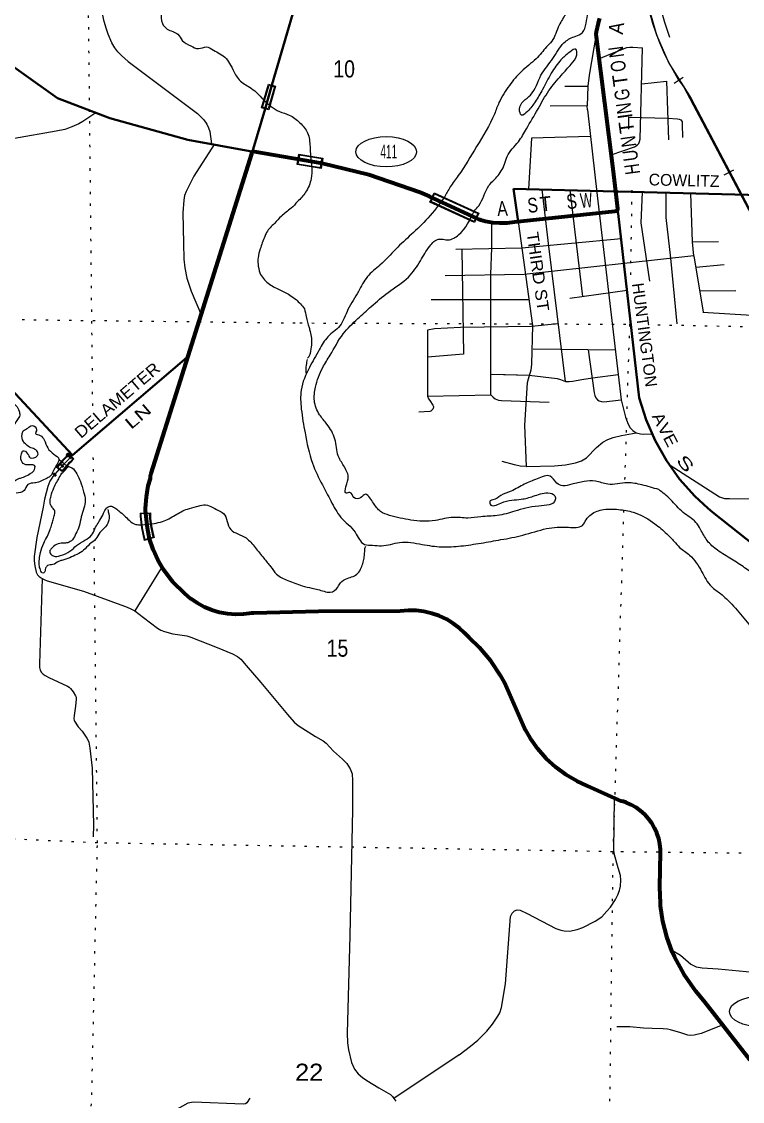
# Model space of a CAD drawing. Header units: feet. Extents: x -509309 to -252658, y -547785 to -360805.
# Drawn here: x -489313 to -481964, y -452694 to -441676 of the extents above; entities that cross this region are included whole.
import ezdxf
from ezdxf.enums import TextEntityAlignment as Align

# ---------------------------------------------------------------- set-up
doc = ezdxf.new("R2010")
doc.units = ezdxf.units.FT
doc.header["$LTSCALE"] = 80
doc.header["$PDMODE"] = 32
doc.header["$PDSIZE"] = 40
doc.linetypes.add('DOTTED', pattern=[1.5, 0.3, -1.2])
for name, color, linetype, lineweight in [('17', 7, 'Continuous', 25), ('23', 7, 'Continuous', 70), ('26', 7, 'Continuous', 40), ('27', 7, 'Continuous', 13), ('29', 7, 'Continuous', 25), ('31', 7, 'Continuous', 13), ('34', 7, 'Continuous', 25), ('39', 7, 'Continuous', 13), ('59', 7, 'Continuous', 13), ('61', 7, 'Continuous', 13), ('7', 7, 'DOTTED', 13)]:
    doc.layers.add(name, color=color, linetype=linetype, lineweight=lineweight)
doc.layers.add('30', color=7, linetype='Continuous')

msp = doc.modelspace()

# ---------------------------------------------------------------- linework, layer by layer
at = {"layer": '17'}
for centre in [(-485595.89, -443004.41), (-481785.69, -451777.73)]:
    msp.add_ellipse(centre, major_axis=(-309.24, 1), ratio=0.500121, dxfattribs=at)
at = {"layer": '23'}
for points in [[(-483256.1, -443408.17), (-483282.47, -443177.37), (-483453.45, -441830.43), (-483456.77, -441804.28), (-483451.36, -441780.43), (-483431.38, -441692.36), (-483429.94, -441686.03), (-483416.72, -441642.36)], [(-487614.81, -445090.82), (-486966.33, -443026.1), (-486962.72, -443001.1)], [(-483241.08, -443610.59), (-483266.08, -443613.23), (-484289.35, -443721.19), (-484362.4, -443731.46), (-484436.13, -443734.04), (-484509.73, -443728.9), (-484582.38, -443716.09), (-484629.56, -443703.47), (-484650.53, -443693.85), (-484675.53, -443682.59), (-485155.75, -443462.04), (-485249.39, -443419.08), (-485774.25, -443238.37), (-486250.48, -443125.32), (-486937.72, -443005.66), (-486962.72, -443001.1)], [(-483241.08, -443610.59), (-483235.82, -443585.59), (-483256.1, -443408.17)], [(-481883.84, -452273.07), (-482344.92, -451682.84), (-482439.54, -451569.93), (-482557.94, -451399.79), (-482657.9, -451218.2), (-482680.07, -451168.74), (-482736.12, -451015.93), (-482775.89, -450858.09), (-482798.95, -450696.97), (-482804.1, -450559.32), (-482804.93, -450537.32), (-482804.42, -450509.32), (-482797.94, -450148.96), (-482798.83, -450122.82), (-482805.13, -450066.08), (-482817.32, -450010.3), (-482835.27, -449956.11), (-482858.79, -449904.09), (-482887.62, -449854.81), (-482921.44, -449808.82), (-482959.88, -449766.61), (-483002.52, -449728.65), (-483048.9, -449695.36), (-483098.51, -449667.1), (-483150.79, -449644.18), (-483180.19, -449634.81), (-483198.65, -449628.93), (-483230.19, -449614.95), (-483546.84, -449474.53), (-483650.29, -449426.65), (-483762.65, -449360.56), (-483867.49, -449283.1), (-483963.66, -449195.09), (-484050.1, -449097.52), (-484125.87, -448991.45), (-484175.97, -448903.04), (-484186.05, -448885.26), (-484200.09, -448853.04), (-484389.05, -448419.33), (-484429.87, -448346.8), (-484529.21, -448198.24), (-484643.52, -448060.88), (-484748.57, -447958.62), (-484773.57, -447936.16), (-484798.31, -447911.16), (-484847.6, -447865.23), (-484912.32, -447816.49), (-484981.78, -447774.79), (-485055.22, -447740.58), (-485131.83, -447714.23), (-485210.78, -447696.03), (-485291.2, -447686.19), (-485372.2, -447684.81), (-485452.91, -447691.9), (-486285.03, -447695.45), (-486944.23, -447711.62), (-486970.32, -447712.26), (-486994.23, -447715.45), (-487050.24, -447722.94), (-487132.03, -447725.26), (-487213.6, -447719.02), (-487294.08, -447704.28), (-487372.58, -447681.21), (-487448.23, -447650.06), (-487520.22, -447611.18), (-487587.74, -447564.98), (-487650.07, -447511.98), (-487770.27, -447391.37), (-487799.01, -447357.97), (-487867.28, -447265.93), (-487925.55, -447167.26), (-487973.19, -447063.04), (-488009.67, -446954.41), (-488030.7, -446839.93), (-488049.52, -446664.83), (-488049.63, -446640.59), (-488041.54, -446526.29), (-488021.54, -446413.45), (-487999.99, -446338.53), (-487998.83, -446313.53), (-487990.98, -446288.53), (-487614.81, -445090.82)]]:
    msp.add_lwpolyline(points, dxfattribs=at)
at = {"layer": '26'}
for p, q in [((-486761.26, -442325.95), (-486831.14, -442565.3)), ((-484299.36, -443381.48), (-483256.06, -443408.17)), ((-484299.36, -443381.48), (-484252.01, -443717.24))]:
    msp.add_line(p, q, dxfattribs=at)
for points in [[(-486761.26, -442325.95), (-486021.05, -439790.75), (-486016.16, -439774), (-486004.32, -439740.75), (-485939.46, -439558.67), (-485875.32, -439303.34), (-485838.23, -439042.71), (-485828.58, -438779.62), (-485846.48, -438516.97), (-485887.41, -438282.42), (-485897.75, -438257.42), (-485903.85, -438232.42), (-486299.36, -436611.5), (-486306.02, -436586.5), (-486311.62, -436561.5), (-486424.63, -436056.75), (-486605.24, -435516.24), (-486841.37, -434997.57)], [(-486962.72, -443001.1), (-486987.72, -442996.54), (-487616.84, -442881.85), (-488413.7, -442659.73), (-488947.66, -442458.56), (-490003.18, -441706.84)], [(-486962.72, -443001.1), (-486951.08, -442976.1), (-486831.14, -442565.3)], [(-480846.82, -443411.92), (-480912.69, -443410.24), (-481130.65, -443413.81), (-481175.32, -443415.6), (-481212.32, -443416.63), (-481255.24, -443420.3), (-481297.54, -443428.45), (-481338.76, -443440.97), (-481500.66, -443485.61), (-481775.98, -443446.03), (-483231.06, -443408.81), (-483256.1, -443408.17)], [(-479194.3, -449016.54), (-479218.94, -449007.18), (-479301.1, -448975.96), (-479425.28, -448914.62), (-479542.36, -448840.63), (-479651.07, -448754.82), (-482267.52, -446680.34), (-482292.52, -446660.52), (-482317.52, -446641.13), (-482450.1, -446518.57), (-482604.02, -446344.08), (-482738.85, -446154.45), (-482853.12, -445951.77), (-482945.58, -445738.26), (-483015.22, -445516.25), (-483230.12, -443635.59), (-483241.08, -443610.59)], [(-487614.81, -445090.82), (-487630.05, -445103.87), (-488794.92, -446100.94), (-489421.47, -445424.69)]]:
    msp.add_lwpolyline(points, dxfattribs=at)
at = {"layer": '29'}
for p, q in [((-483456.77, -441804.28), (-483526.67, -442223.04)), ((-483007.57, -442875.52), (-482981.87, -441942.21)), ((-488227.21, -442083.65), (-487519.51, -442614.07)), ((-483773.06, -442335.08), (-483540.56, -442336.44)), ((-483547.33, -442535.64), (-483924.34, -442538.75)), ((-483542.4, -442574.99), (-483547.33, -442535.64)), ((-483591.69, -444481.94), (-483720.96, -443396.28)), ((-482471.88, -443924.21), (-482209.14, -443921.19)), ((-482458.63, -444065.25), (-482365.95, -444640.82)), ((-482439.94, -444181.33), (-482150.91, -444154.15)), ((-483140.33, -444421.37), (-483724.42, -444499.75)), ((-482396.62, -444422.86), (-482031.63, -444419.33)), ((-484139.54, -444514.76), (-485136.34, -444515.51)), ((-482367.95, -444640.75), (-481869.81, -444671.92)), ((-484098.81, -445015.09), (-483259.97, -445024.18)), ((-483535.77, -445024.39), (-483476.49, -445462.24)), ((-484528.6, -445274.27), (-484137.93, -445283.44)), ((-484508.58, -445274.15), (-484132.05, -445285.07)), ((-487889.28, -447251.81), (-488159.31, -447689.3)), ((-489102.38, -447359.66), (-489131.94, -448228.26)), ((-484853.14, -452219.26), (-485517.77, -452662.37)), ((-485517.77, -452662.37), (-485498.75, -452689.94))]:
    msp.add_line(p, q, dxfattribs=at)
for points in [[(-482830.86, -440867.89), (-482843.48, -441035.4), (-482845.31, -441128.99), (-482839.81, -441229.91), (-482817.8, -441435.43), (-482801.29, -441525.35), (-482757.26, -441681.33), (-482705.9, -441835.47)], [(-488227.21, -442083.65), (-488296.1, -442022.82), (-488330.95, -441986.11), (-488363.96, -441943.91), (-488394.23, -441892.54), (-488431.83, -441804.46), (-488449.26, -441754.92), (-488470.35, -441676.02), (-488489.61, -441595.29), (-488503.37, -441556.76), (-488543.72, -441472.35), (-488569.4, -441393.46), (-488604.25, -441272.36), (-488609.76, -441235.66), (-488609.76, -441193.46), (-488603.35, -441096.67)], [(-483427.75, -442054.54), (-483306.67, -442004.3), (-483141.57, -441941.91), (-483112.22, -441936.41), (-483081.03, -441938.24), (-482981.87, -441942.21)], [(-483526.67, -442223.04), (-483540.56, -442336.44), (-483547.33, -442535.64)], [(-482990.39, -442311.76), (-482736.85, -442284.32), (-482717.14, -442883.49)], [(-483542.4, -442574.99), (-483444.15, -443450.98), (-483230.46, -445276.15)], [(-488556.11, -442606.08), (-488688.63, -442696.2), (-488730.82, -442720.06), (-488800.53, -442751.25), (-488833.54, -442765.01), (-488872.06, -442776.94), (-488961.94, -442795.29), (-489386.58, -442867.76), (-489437.03, -442874.19), (-489526.91, -442877.86)], [(-487519.51, -442614.07), (-487455.06, -442678.76), (-487423.88, -442722.8), (-487407.37, -442759.5), (-487394.53, -442798.03), (-487378.02, -442924.63)], [(-483123.38, -442773.87), (-483122.21, -442650.66), (-482724.4, -442662.71)], [(-482724.4, -442662.71), (-482624.25, -442667.65), (-482607.74, -442671.32), (-482593.06, -442677.74), (-482583.89, -442687.83), (-482578.39, -442698.84), (-482577.47, -442721.78), (-482573.8, -442858.49)], [(-483515.91, -442848.39), (-484113.89, -442865.63), (-484145.65, -443386.71)], [(-483303.66, -443034.05), (-483064.52, -442953.01), (-483036.08, -442937.4), (-483020.49, -442919.98), (-483012.23, -442900.7), (-483007.57, -442875.52)], [(-487349.87, -442931.19), (-487557.78, -443253.08), (-487634.82, -443410.88), (-487651.32, -443449.42), (-487658.66, -443497.13), (-487667.83, -443627.4), (-487664.16, -443935.66), (-487658.66, -444098.97), (-487649.49, -444188.87), (-487627.48, -444295.3), (-487583.46, -444427.4), (-487480.73, -444673.28)], [(-483769.31, -445347.75), (-483938.82, -443966.2), (-484006.52, -443388.97)], [(-482985.73, -443415.09), (-482998.53, -443729.38), (-482910.53, -444324.87)], [(-482745.84, -443421.22), (-482746.1, -443675.79), (-482696.08, -444091.23), (-482632.57, -444758.18)], [(-482458.63, -444065.25), (-482471.88, -443924.21), (-482489.08, -443428.58)], [(-484528.78, -445484.72), (-484530.12, -444257.18), (-484518.83, -443984.43), (-484520.24, -443731.33)], [(-484252.01, -443717.24), (-484102.7, -444775.96), (-484115.92, -445171.53), (-484122.26, -445233.19), (-484148.94, -445325.64), (-484158.74, -445362.48), (-484185.43, -445793.36), (-484167.72, -446215.73)], [(-483200.86, -443891.63), (-484212.18, -443986.93), (-484886.31, -444001.93)], [(-484824.59, -444000.56), (-484806.34, -445069.11), (-485175.46, -445099.3)], [(-482458.63, -444065.25), (-484189.22, -444254.83), (-484993.64, -444269.37)], [(-483847.57, -444760.63), (-484115.05, -444785.58), (-484837.17, -444796.92), (-485104.32, -444811.84), (-485175.88, -444825.47), (-485174.86, -445498.34), (-484528.78, -445484.72)], [(-484137.93, -445283.44), (-483851.81, -445318.3), (-483818.8, -445327.47), (-483769.31, -445347.75)], [(-483769.31, -445347.75), (-483728.93, -445347.65), (-483697.75, -445343.99), (-483600.54, -445327.47), (-483494.16, -445310.96)], [(-483494.16, -445310.96), (-483230.46, -445276.15), (-483198.87, -445534.79)], [(-485174.86, -445498.34), (-485164.57, -445524.71), (-485152.65, -445543.06), (-485120.55, -445588), (-485115.05, -445601.76), (-485114.13, -445612.77), (-485116.89, -445620.11), (-485121.47, -445632.04), (-485134.31, -445643.96), (-485142.56, -445649.47), (-485151.73, -445653.14), (-485263.61, -445659.56)], [(-484528.78, -445484.72), (-484505.67, -445509.11), (-484485.04, -445524.71), (-484467.16, -445532.04), (-484450.65, -445537.54), (-484419.01, -445541.22), (-483934.81, -445557.73)], [(-483476.49, -445462.24), (-483468.03, -445490.76), (-483457.48, -445514.61), (-483440.06, -445534.8), (-483424.47, -445545.8), (-483402, -445553.14), (-483378.62, -445554.97), (-483198.87, -445534.79)], [(-483198.87, -445534.79), (-483155.77, -445713.68), (-483130.09, -445782.48), (-483108.08, -445821.92), (-483081.49, -445849.44), (-483046.64, -445870.54)], [(-484167.72, -446215.73), (-483879.32, -446209.04), (-483767.44, -446199.87), (-483664.73, -446179.69), (-483604.21, -446157.67), (-483554.69, -446128.32), (-483450.14, -446020.07), (-483385.95, -445966.87), (-483336.43, -445941.18), (-483281.41, -445921), (-483197.04, -445898.98), (-483046.64, -445870.54)], [(-483046.64, -445870.54), (-483003.54, -445880.63), (-482969.61, -445884.3), (-482886.16, -445882.47)], [(-488794.92, -446100.94), (-488929.89, -446241.12), (-488995.91, -446318.18), (-489005.55, -446334.7), (-489023.89, -446366.8), (-489045.44, -446420.92), (-489080.28, -446549.35), (-489094.96, -446631.91), (-489157.32, -446940.13), (-489184.83, -447132.77), (-489184.37, -447179.55), (-489179.32, -447228.18), (-489164.65, -447294.23)], [(-484167.72, -446215.73), (-484228.72, -446210.88), (-484289.24, -446198.04), (-484412.13, -446163.18)], [(-482710.17, -446194.79), (-482197.58, -446526.23), (-482147.03, -446542.02), (-482094.87, -446540.91), (-481372.2, -446548.25)], [(-489164.65, -447294.23), (-489151.81, -447320.83), (-489135.31, -447337.34), (-489102.38, -447359.66)], [(-489102.38, -447359.66), (-489081.66, -447369.43), (-489053.69, -447380.45), (-488683.2, -447488.7), (-488263.19, -447639.14), (-488238.43, -447649.22), (-488200.83, -447668.49), (-488159.31, -447689.3)], [(-488159.31, -447689.3), (-488069.23, -447754.69), (-487926.17, -447864.77), (-487894.07, -447884.96), (-487855.55, -447899.63), (-487772.1, -447923.48), (-487628.13, -447943.67), (-487588.69, -447956.51), (-487320.91, -448062.92), (-487163.18, -448125.3), (-487112.74, -448152.82), (-487079.73, -448182.17), (-487023.79, -448246.39), (-486873.39, -448418.84), (-486601.95, -448745.42), (-486535, -448824.31), (-486491.9, -448859.17), (-486315.83, -448969.25), (-486239.71, -449013.28), (-486209.45, -449038.96), (-486132.42, -449119.69), (-486040.71, -449200.41), (-485996.7, -449244.44), (-485963.68, -449299.49), (-485943.51, -449350.85), (-485938.75, -449420.47)], [(-489131.94, -448228.26), (-489129.34, -448267.51), (-489123.38, -448292.28), (-489110.08, -448317.96), (-489092.2, -448334.47), (-489073.4, -448348.23), (-489037.18, -448367.5), (-488844.6, -448457.4), (-488828.55, -448468.4), (-488814.79, -448482.16), (-488787.74, -448516.11), (-488763.44, -448554.63), (-488757.94, -448570.23), (-488756.56, -448589.49), (-488763.9, -448661.04), (-488778.57, -448754.61), (-488780.4, -448791.3), (-488778.57, -448804.14), (-488773.07, -448815.16), (-488736.39, -448870.2), (-488696.04, -448916.06), (-488646.51, -448985.78), (-488634.59, -449009.61), (-488628.17, -449028.87), (-488617.17, -449088.52), (-488594.86, -449295.08)], [(-488594.86, -449295.08), (-488580.47, -449873.98), (-488584.57, -449994.34)], [(-485938.75, -449420.47), (-485940.9, -449719.64), (-485966.5, -451002.11), (-485994.34, -451997.29)], [(-484853.14, -452219.26), (-484736.9, -452129.45), (-484662.62, -452067.07), (-484570, -451977.17), (-484512.22, -451905.62), (-484456.28, -451824.89), (-484437.94, -451788.2), (-484420.52, -451736.82), (-484380.17, -451494.64), (-484328.81, -450808.47), (-484310.48, -450773.61), (-484288.46, -450749.76), (-484260.96, -450738.75), (-484229.77, -450742.42), (-484160.07, -450775.44), (-483866.61, -450929.56), (-483815.27, -450947.91), (-483780.42, -450953.41), (-483727.22, -450955.24), (-483648.36, -450938.73), (-483591.49, -450918.55), (-483466.77, -450856.17), (-483398.92, -450810.3), (-483345.72, -450753.43), (-483308.14, -450711.23), (-483256.78, -450632.33), (-483235.68, -450584.63), (-483216.43, -450542.44), (-483205.43, -450496.57), (-483202.66, -450437.86), (-483205.43, -450388.32), (-483232.01, -450309.43), (-483267.79, -450179.17), (-483276.03, -450133.3), (-483266.88, -449601.24)], [(-482687.55, -451146.89), (-482595.58, -451202.93), (-482489.2, -451294.66), (-482436.93, -451320.35), (-482375.49, -451331.36), (-482210.41, -451342.37), (-481854.59, -451375.39), (-481752.79, -451395.57), (-481682.18, -451415.75), (-481498.77, -451467.13), (-481429.99, -451478.14), (-481370.38, -451478.13), (-481227.32, -451463.46), (-481104.42, -451443.27), (-481047.57, -451441.44), (-480948.53, -451452.45), (-480691.75, -451481.8)], [(-482170.4, -451915.78), (-482384.66, -452001.02), (-482454.35, -452019.36), (-482489.2, -452021.2), (-482522.22, -452017.53), (-482591.91, -451995.51), (-482698.29, -451962.49), (-482727.64, -451956.98), (-482773.49, -451951.48), (-482885.37, -451949.64), (-482971.58, -451945.97), (-483112.81, -451931.3), (-483243.03, -451931.3)], [(-485994.34, -451997.29), (-485990.29, -452097.34), (-485981.11, -452167.06), (-485948.1, -452297.32), (-485918.76, -452363.37), (-485880.24, -452411.07), (-485836.22, -452449.6), (-485794.04, -452480.79), (-485671.15, -452556.01), (-485553.77, -452623.89), (-485542.09, -452633.98), (-485532.46, -452643.62), (-485517.77, -452662.37)], [(-486987.36, -452659.68), (-487016.53, -452706.97), (-487030, -452719.26), (-487052.72, -452722.1), (-487560.93, -452702.22), (-487616.75, -452711.35), (-488037.92, -452946.49), (-488060.63, -452963.53), (-488070.18, -452979.79), (-488073.52, -453089.83), (-488097.54, -453710.54), (-488107.5, -453739.9), (-488123.09, -453758.82), (-488162.84, -453778.7), (-488310.24, -453795.37), (-488688.09, -453818.47), (-488746.57, -453811.84), (-489131, -453753.14), (-489182.11, -453750.3), (-489235.97, -453751.57), (-489329.75, -453758.82), (-489446.39, -453780.92), (-489971.98, -453898.34)]]:
    msp.add_lwpolyline(points, dxfattribs=at)
at = {"layer": '29', "linetype": 'DOTTED', "lineweight": 100}
msp.add_arc((-487256.23, -447655.96), 2190.82, 135.1441, 143.32271, dxfattribs=at)
at = {"layer": '31'}
for p, q in [((-488834.23, -446086.18), (-488780.75, -446138.77)), ((-488792.08, -446138.83), (-488834.15, -446097.46)), ((-488898.43, -446267), (-488959.18, -446222.69)), ((-488947.52, -446221.28), (-488899.72, -446256.15))]:
    msp.add_line(p, q, dxfattribs=at)
for radius, start, end in [(2225.82, 135.14414, 139.94203), (2217.82, 135.3548, 139.6928), (2158.82, 135.35118, 139.57774), (2150.82, 135.14406, 139.80704)]:
    msp.add_arc((-487256.23, -447655.96), radius, start, end, dxfattribs=at)
msp.add_point((-488834.15, -446097.46), dxfattribs=at)
at = {"layer": '34'}
for p, q in [((-482659.56, -442302.63), (-482566.82, -442242.36)), ((-482150.97, -443240.3), (-482053.17, -443188.63))]:
    msp.add_line(p, q, dxfattribs=at)
at = {"layer": '34', "lineweight": 13}
msp.add_line((-482562.55, -442346.54), (-478145.77, -450708.45), dxfattribs=at)
at = {"layer": '34'}
msp.add_lwpolyline([(-484309.97, -434341.5), (-482910.22, -438639.55), (-482825.06, -439018.73), (-482820.26, -439083.53), (-482813.07, -439172.32), (-482795.08, -439426.68), (-482956.38, -440876.21), (-482964.78, -441147.38), (-482948.61, -441327.32), (-482928.79, -441502.56), (-482838.83, -441812.13), (-482714.09, -442100.11), (-482488.02, -442460.03), (-478177.72, -450633.9), (-478021.79, -450900.28), (-477906.65, -451157.06), (-477816.69, -451476.24), (-477778.3, -451790.61), (-477784.3, -452076.2), (-477825.08, -452337.78), (-477878.16, -452525.56), (-477922.84, -452655.75), (-477955.22, -452709.74), (-478053.58, -452846.53)], dxfattribs=at)
at = {"layer": '34', "lineweight": 13}
msp.add_arc((-480686.76, -441031.96), 2290.57, 173.33977, 215.02327, dxfattribs=at)
at = {"layer": '39'}
for p, q in [((-484766.25, -443683.57), (-484765.27, -443682.45)), ((-488931.56, -446143.89), (-488905.42, -446165.4))]:
    msp.add_line(p, q, dxfattribs=at)
for points in [[(-485210.43, -438266.97), (-485211.52, -438299.07), (-485229.25, -438348.67), (-485226.38, -438441.15), (-485217.21, -438584.06), (-485186.39, -438798.01), (-485160.09, -438967.61), (-485132.89, -439111.14), (-485107.86, -439200.37), (-485074.25, -439332.07), (-485035.43, -439369.55), (-484995.38, -439370.93), (-484982.8, -439413.53), (-484997.98, -439447.15), (-484979.66, -439497.99), (-484930.53, -439586.04), (-484860.17, -439757.16), (-484850.75, -439833.8), (-484821.3, -439911.13), (-484712.21, -440063.5), (-484608.67, -440143.37), (-484418.19, -440260.37), (-484310.1, -440324.34), (-484160.64, -440409.81), (-483986.31, -440530.27), (-483870.4, -440658.77), (-483787.34, -440810.25), (-483724.51, -440967.05), (-483698.27, -441138.66), (-483714.97, -441334.91), (-483727.01, -441452.98), (-483765.9, -441594.24), (-483832.07, -441712.47), (-483907.82, -441876.56), (-483959.93, -441935.02), (-484068.29, -442055.82), (-484217.04, -442185.27), (-484340.17, -442327.65), (-484446.37, -442502.74), (-484492.44, -442619.65), (-484674.12, -442950.82), (-484860.64, -443247.67), (-484942.77, -443363.34), (-485002.26, -443467.7)], [(-488566.51, -440414.57), (-488582.95, -440342.23), (-488608.53, -440269.05), (-488609.74, -440186.66), (-488599.07, -440108.7), (-488592.47, -440032.61), (-488584.28, -439968.63), (-488553.99, -439903.39), (-488511.78, -439782.33), (-488494.01, -439672.48), (-488480.36, -439624.75), (-488427.88, -439614.5), (-488344.67, -439643.47), (-488330.01, -439684.14), (-488327.71, -439734.43), (-488335.84, -439796.41), (-488354.86, -439884.12), (-488355.24, -439954.4), (-488355.7, -440026.69), (-488355.81, -440088.94), (-488369.78, -440204.95), (-488374.52, -440285.12), (-488386.78, -440350.98), (-488403.82, -440380.52), (-488475.14, -440414.22), (-488527.34, -440416.44), (-488569.39, -440414.99), (-488590.3, -440440.38), (-488603.32, -440528.31), (-488596.45, -440620.93), (-488577.35, -440707.94), (-488567.39, -440768.53), (-488551.96, -440845.38), (-488529.22, -440884.32), (-488504.49, -440923.33), (-488507.99, -440967.39), (-488502.26, -440975.62), (-488453.45, -440955.21), (-488434.61, -440931.76), (-488413.22, -440892.32), (-488398.59, -440874.75), (-488395.36, -440838.71), (-488376.99, -440829.3), (-488323.95, -440861.25), (-488287.54, -440910.7), (-488242.78, -440950.4), (-488192.63, -441008.35), (-488168.51, -441065.42), (-488159.93, -441107.89), (-488118.33, -441181.62), (-488079.14, -441267.31), (-488051.43, -441336.55), (-488009.22, -441392.23), (-487927.02, -441451.28), (-487891.07, -441573.02), (-487877.21, -441696.01), (-487828.99, -441751.89), (-487720.56, -441805.82), (-487674.55, -441867.65), (-487586.28, -441924.91), (-487511.01, -441951.6), (-487428.22, -441934.36), (-487357.16, -441966.93), (-487292.24, -442003.3), (-487227.79, -442053.71), (-487181.99, -442121.56), (-487138.73, -442205.39), (-487106.39, -442256.71), (-487053.9, -442304.71), (-487000.92, -442338.66), (-486936.27, -442383.06), (-486863.91, -442456.48), (-486842.47, -442477.93)], [(-484700.44, -443609.23), (-484652.61, -443556.07), (-484549.33, -443348.74), (-484468.16, -443261.15), (-484389.56, -443131.3), (-484362.8, -443051.89), (-484247.41, -442901.21), (-484166.81, -442771.42), (-484047.58, -442566.65), (-483936.97, -442379.66), (-483809.36, -442223.37), (-483709.28, -442110.33), (-483653.94, -442015.83), (-483661.97, -441957.31), (-483725.14, -441987.27), (-483814.04, -442066.56), (-483912.87, -442201.74), (-484000.7, -442367.43), (-484077.16, -442493.33), (-484154.73, -442593.1), (-484216.1, -442629.15), (-484236.15, -442570.22), (-484124.97, -442425.42), (-484017.89, -442224.24), (-483895.74, -442051.7), (-483784.08, -441892.86), (-483679.7, -441830.17), (-483612.59, -441802.35), (-483541.89, -441609.97), (-483467.05, -441413.72), (-483332.23, -441163.29), (-483222.3, -440996.35), (-483241.71, -440800.87), (-483303.97, -440686.27), (-483344.48, -440580.44), (-483411.7, -440493.78)], [(-486842.47, -442477.93), (-486684.78, -442592.53), (-486583.82, -442630.14), (-486476.21, -442708.15), (-486397.52, -442811.27), (-486372.26, -442952.73), (-486368.4, -443050.11)], [(-486368.4, -443050.11), (-486361.29, -443278.46), (-486418.13, -443417.09), (-486499.57, -443512.7), (-486566.04, -443580.71), (-486665.02, -443661.66), (-486735.7, -443735.55), (-486815, -443827.22), (-486834.46, -443868.72), (-486880.88, -443995.66), (-486901.97, -444085.32), (-486902.15, -444149.58), (-486883.2, -444240.6), (-486798.57, -444345.94), (-486686.47, -444410.04), (-486580.12, -444465.91), (-486515.54, -444512.31), (-486428.5, -444605.68)], [(-485002.26, -443467.69), (-485170.09, -443680.88), (-485340.16, -443847.76), (-485497.6, -443997), (-485659.53, -444160.13), (-485787.85, -444278.24), (-485879.21, -444429.74), (-485985.68, -444612.86), (-486069.58, -444780.69), (-486189.61, -444891.04), (-486278.35, -445024.56), (-486378.68, -445203.87), (-486462.76, -445435.96), (-486461.3, -445628.82), (-486423.5, -445873.13), (-486347.77, -446181), (-486247.08, -446403.37), (-486160.43, -446567.01), (-486057.89, -446735.22), (-485912.69, -446886.82), (-485816.66, -447010.62), (-485734.76, -447019.46), (-485642.72, -447024.63), (-485459.13, -446990.77), (-485229.25, -447010.72), (-485029.62, -447035.65), (-484834.83, -447026.28), (-484629.35, -446997.19), (-484425.67, -446962.01), (-484201.56, -446915.48), (-483960.74, -446849.45), (-483737.71, -446835.02), (-483594.72, -446815.83), (-483556.69, -446758.89), (-483506.72, -446704.38), (-483378.73, -446654.55), (-483206.38, -446656.45), (-483059.08, -446687.62), (-482858.38, -446798.95), (-482735.57, -446901.58), (-482660.06, -446980.49), (-482603.97, -447040.66), (-482502.44, -447120.47), (-482379.81, -447287.36), (-482278.8, -447441.45), (-482187, -447512.89), (-482072.4, -447621.26), (-481931.62, -447784.76), (-481806.71, -447943.69), (-481601.98, -448290.14), (-481460.78, -448618.34), (-481383.23, -448813.8), (-481347.3, -449054.03), (-481267.2, -449233.52)], [(-482816.47, -446450.94), (-482989.25, -446402.82), (-483136.88, -446381.69), (-483337.88, -446396.87), (-483463.08, -446364.45), (-483577.49, -446368.56), (-483704.74, -446396.32), (-483795.47, -446411.28), (-483856.72, -446385.07), (-483924.49, -446314.46), (-484057.75, -446342.02), (-484187.88, -446395.79), (-484322.64, -446467.47), (-484428.41, -446512.04), (-484508.07, -446555.5), (-484534.44, -446564.63), (-484535.67, -446600.74), (-484426.99, -446588.41), (-484219.17, -446549.36), (-484095.86, -446519.45), (-483946.31, -446484.42), (-483877.18, -446514.91), (-483872.54, -446555.24), (-484041.13, -446619.74), (-484285.48, -446671.6), (-484463.4, -446715.69), (-484630.22, -446728.04), (-484765, -446741.48), (-484911.11, -446734.45), (-485094.63, -446766.31), (-485345.08, -446761.72), (-485561.98, -446714.1), (-485652.87, -446674.83), (-485726.09, -446587.96), (-485762.44, -446536.5), (-485807.26, -446498.81), (-485858.62, -446535.21), (-485924.63, -446530.93), (-485967.05, -446481.27), (-486005.37, -446487.99), (-486007.12, -446421.65), (-485983.55, -446318.03), (-486029.86, -446205.98), (-486084.65, -446107.69), (-486118.9, -445935.81), (-486199.96, -445784.4), (-486274.85, -445687.44), (-486328.14, -445545.02), (-486317.42, -445406.81), (-486242.38, -445204.54), (-486167.99, -445080.57), (-486034.26, -444862.24), (-485884.62, -444706.71), (-485748.09, -444582.86), (-485576.84, -444440.13), (-485368.99, -444282.58), (-485247.04, -444116.06), (-485151.75, -443966.7), (-485061.11, -443895.51), (-484965.13, -443902.82), (-484857.16, -443852.3), (-484700.44, -443609.23)], [(-490441.17, -444636.52), (-490441.23, -444638.53), (-490415.95, -444661.49), (-490391.15, -444698.49), (-490351.9, -444782.18), (-490352.01, -444844.44), (-490355.31, -444882.49), (-490399.98, -444899.03), (-490459.07, -444927.12), (-490452.97, -444983.56), (-490375.38, -444942.05), (-490353.62, -444950.83), (-490360.7, -445040.96), (-490374.49, -445092.7), (-490280.51, -445099.95), (-490222.05, -445031.66), (-490158.61, -444993.68), (-490079.47, -445024.51), (-490042.79, -445065.94), (-490000.51, -445119.61), (-489936.56, -445125.82), (-489885.46, -445155.7), (-489854.99, -445202.94), (-489866.2, -445296.94), (-489873.96, -445407.14), (-489871.37, -445507.64), (-489905.91, -445639.01), (-489925.77, -445692.55), (-489850.48, -445777.48), (-489786.03, -445827.9), (-489675.94, -445891.93), (-489680.31, -445843.58), (-489723.07, -445803.95), (-489755.75, -445762.66), (-489743.75, -445704.83), (-489687.55, -445702.74), (-489559.8, -445719.18), (-489542.32, -445735.85), (-489479.84, -445725.95), (-489490.69, -445691.43), (-489536.2, -445673.8), (-489585.92, -445662.05), (-489568.54, -445622.48), (-489517.66, -445600.13), (-489440.27, -445564.63), (-489400.42, -445572.02), (-489367.13, -445595.26), (-489338.94, -445650.45), (-489332.36, -445692.86), (-489353.89, -445736.3), (-489398.94, -445823.12), (-489397.03, -445943.69), (-489394.87, -445997.99), (-489397.33, -446070.2), (-489444.11, -446148.93), (-489468.39, -446214.37), (-489445.43, -446305.54), (-489399.42, -446367.37), (-489356.55, -446344.74), (-489324.1, -446333.81), (-489265.21, -446311.73), (-489211.98, -446279.41), (-489189.27, -446260.11), (-489181.42, -446206.16), (-489219.26, -446198.83), (-489283.21, -446192.62), (-489319.55, -446141.16), (-489313.63, -446085.13), (-489298.59, -446055.52), (-489251.49, -446085.26), (-489224.82, -446126.34), (-489151.91, -446104.74), (-489145.36, -446088.9), (-489167.95, -446045.95), (-489219.33, -446024.1), (-489266.37, -445992.36), (-489295.31, -445959.23), (-489308.94, -445888.47), (-489295.7, -445852.78), (-489250.62, -445824.2), (-489205.61, -445797.63), (-489160.99, -445841.34), (-489170.23, -445877.17), (-489124.85, -445898.81), (-489082.3, -445944.46), (-489046.98, -446026.01), (-488983.02, -446090.46), (-488932.66, -446142.4), (-488950.32, -446189.99), (-488997.38, -446276.75), (-489018.63, -446312.17), (-489051.42, -446333.13), (-489130.88, -446370.57), (-489179.42, -446382.96), (-489248.12, -446398.67), (-489288.35, -446461.56), (-489367.4, -446486.96)], [(-486428.5, -444605.68), (-486411.2, -444686.61), (-486382.85, -444796.03), (-486370.26, -444838.64), (-486358.5, -444905.32), (-486361.64, -444997.6), (-486369.35, -445047.54), (-486376.45, -445079.43), (-486397.57, -445110.84)], [(-486401, -445122.33), (-486411.85, -445180.17), (-486415.46, -445263.32)], [(-488907.01, -446164.09), (-488832.17, -446217.08), (-488801.29, -446229.26), (-488751.28, -446291.23), (-488713.82, -446368.83), (-488681.26, -446472.38), (-488664.24, -446561.33), (-488678.98, -446641.16), (-488706.08, -446730.6), (-488725.31, -446824.33), (-488759.94, -446899.46), (-488794.17, -446962.55), (-488843.32, -446993), (-488891.58, -446997.36), (-488956.21, -447011.21), (-489007.7, -447051.62), (-489026.75, -447081.09), (-488990.27, -447128.53), (-488917.98, -447124.99), (-488820.15, -447078.14), (-488752.09, -447022.24), (-488668.01, -446966.89), (-488600.16, -446917), (-488565.8, -446849.9), (-488533.85, -446794.76), (-488514.73, -446763.28), (-488478.23, -446692.24), (-488448.42, -446641.04), (-488409.63, -446620.28), (-488364.05, -446635.91), (-488321.09, -446669.52), (-488264.58, -446717.65), (-488218.03, -446763.43), (-488147.3, -446806.03), (-488093.85, -446810.56)], [(-488434.89, -446655.57), (-488424.37, -446700.11), (-488429.17, -446782.29), (-488456.84, -446829.54), (-488515.03, -446889.8), (-488557.33, -446954.62), (-488619.31, -447008.73), (-488681.57, -447070.86), (-488749.16, -447112.72), (-488822.47, -447146.35), (-488903.6, -447173.69), (-488936.04, -447184.62), (-488993.27, -447216.8), (-489047.75, -447226.98), (-489068.73, -447254.37), (-489086.32, -447299.96), (-489104.41, -447301.35), (-489115.81, -447282.88), (-489132.19, -447234.12), (-489131.67, -447159.83), (-489119.34, -447091.97), (-489088.1, -446998.65), (-489049.53, -446925.66), (-489021.17, -446858.35), (-489005.31, -446804.67), (-488991.73, -446758.95), (-488977.94, -446707.2), (-488973.05, -446681.26), (-488989.84, -446644.53), (-489014.85, -446613.55), (-489023.16, -446563.06), (-489013.51, -446515.19), (-488984.68, -446433.83), (-488954.6, -446374.62), (-488929, -446329.3), (-488890.58, -446272.48), (-488868.42, -446252.33), (-488858.36, -446237.22), (-488833.99, -446215.79)], [(-479022.17, -452826.41), (-479057.08, -452803.99), (-479134.11, -452710.97), (-479227.09, -452615.39), (-479344.37, -452527.01), (-479413.32, -452432.26), (-479455.78, -452266.11), (-479496.38, -452104.05), (-479549.31, -452009.85), (-479604.72, -451929.62), (-479629.71, -451956.88), (-479606.4, -452038.01), (-479575.2, -452181.68), (-479553.91, -452262.74), (-479582.28, -452271.81), (-479637.9, -452197.6), (-479697.52, -452123.25), (-479771.36, -452054.44), (-479831.32, -451990.12), (-479852.96, -451919.08), (-479870.8, -451854.2), (-479926, -451767.95), (-479995.7, -451695.27), (-480051.18, -451617.04), (-480064.95, -451550.29), (-480035.21, -451501.11), (-479986.94, -451496.74), (-479935.06, -451562.79), (-479875.51, -451639.15), (-479828, -451656.84), (-479830.71, -451618.59), (-479882.72, -451556.55), (-479917.34, -451513.19), (-479927.85, -451468.65), (-479982.48, -451424.59), (-480079.47, -451328.88), (-480170.58, -451237.38), (-480237.12, -451130.66), (-480302.56, -450991.84), (-480354.13, -450857.52), (-480385.17, -450768.08), (-480403.44, -450657), (-480384.74, -450637.56), (-480339.38, -450600.95), (-480378.43, -450511.25), (-480435.25, -450354.65), (-480517.43, -450177.1), (-480586.69, -449973.88), (-480615.69, -449824.27), (-480629.95, -449713.32), (-480634.57, -449554.5), (-480637.87, -449415.81), (-480631.64, -449291.51), (-480635.21, -449160.84), (-480644.75, -448969.72), (-480670.9, -448854.34), (-480682.02, -448827.85), (-480697.7, -448640.54), (-480707.42, -448513.68), (-480771.55, -448394.99), (-480783.9, -448404.61), (-480774.66, -448545.51), (-480752.63, -448723), (-480744.99, -448851.8), (-480715.79, -448995.39), (-480684.46, -449135.05), (-480676.04, -449300.02), (-480673.92, -449414.57), (-480685.75, -449526.63), (-480706.37, -449602.24), (-480722.93, -449617.74), (-480775.95, -449467.3), (-480819.87, -449285.04), (-480855.01, -449139.23), (-480860.95, -448960.28), (-480870.46, -448827.4), (-480879.43, -448678.48), (-480921.41, -448498.29), (-481016.67, -448410.67), (-481104.59, -448343.38), (-481100.52, -448341.51), (-481188.93, -448288.27), (-481242.83, -448163.9), (-481288.48, -447973.55), (-481355.72, -447828.65), (-481439.47, -447697.23), (-481594.13, -447529.24), (-481749.76, -447389.34), (-481941.43, -447248.19), (-482074.8, -447161.27), (-482218.04, -447069.99), (-482322.97, -446971.99), (-482391.23, -446857.18), (-482438.91, -446785.24), (-482567.79, -446684.42), (-482697.59, -446551.42), (-482816.47, -446450.94)], [(-488093.85, -446810.56), (-487962.53, -446796.31), (-487877.68, -446777.14), (-487747.13, -446711.33), (-487622.73, -446649.33), (-487529.66, -446624.41), (-487456.89, -446606.82), (-487383.27, -446623.41), (-487306.47, -446664.21), (-487255.36, -446694.08), (-487180.79, -446859.32), (-487110.07, -446901.92), (-487025.33, -446945), (-486932.35, -447040.57), (-486843.92, -447152.06), (-486774.63, -447236.79), (-486713.15, -447315.22), (-486598.98, -447377.38), (-486452.51, -447432.62), (-486353.07, -447456.12), (-486229.87, -447488.47), (-486168.06, -447498.63), (-486088.06, -447445.14), (-486060.52, -447401.91), (-485992.87, -447358.04), (-485884.83, -447305.52), (-485850.81, -447248.44), (-485830.88, -447192.89), (-485818.95, -447137.07), (-485815.25, -447086.99), (-485809.67, -447040.99), (-485803.25, -447029.16)]]:
    msp.add_spline(points, degree=3, dxfattribs=at)
at = {"layer": '59'}
for p, q in [((-488104.73, -446691.81), (-488000.71, -446688.02)), ((-488008.25, -446696.3), (-488096.73, -446699.52)), ((-487962.14, -446941.22), (-488062.57, -446969.55))]:
    msp.add_line(p, q, dxfattribs=at)
for points in [[(-486488.15, -443030.26), (-486241.47, -443070.89), (-486258.54, -443174.49), (-486505.21, -443133.86)], [(-486250.66, -443077.48), (-486481.55, -443039.45), (-486496.01, -443127.26), (-486265.13, -443165.29)], [(-485105.95, -443421.64), (-484651.58, -443630.12), (-484695.36, -443725.55), (-485149.73, -443517.08)], [(-485139.11, -443513.14), (-485102.01, -443432.25), (-484662.19, -443634.05), (-484699.29, -443714.93)]]:
    msp.add_lwpolyline(points, close=True, dxfattribs=at)
for points in [[(-488104.73, -446691.81), (-488104.73, -446721.33), (-488098.61, -446784.85), (-488091.55, -446841.05), (-488078.84, -446906.4), (-488062.57, -446969.55)], [(-488096.73, -446699.52), (-488096.73, -446720.95), (-488090.66, -446783.97), (-488083.65, -446839.79), (-488071.03, -446904.64), (-488056.86, -446959.63), (-487971.67, -446935.6)], [(-487971.67, -446935.6), (-487983.08, -446886.66), (-487993.49, -446837.94), (-487999.67, -446798.7), (-488005.37, -446746.67), (-488008.25, -446696.3)], [(-488000.71, -446688.02), (-487997.39, -446746.01), (-487991.74, -446797.64), (-487985.62, -446836.48), (-487975.27, -446884.92), (-487962.14, -446941.22)]]:
    msp.add_lwpolyline(points, dxfattribs=at)
at = {"layer": '61'}
for p, q in [((-486866.22, -442555.23), (-486796.15, -442315.25)), ((-486796.15, -442315.25), (-486724.16, -442336.27))]:
    msp.add_line(p, q, dxfattribs=at)
msp.add_lwpolyline([(-486724.16, -442336.27), (-486794.22, -442576.25), (-486866.22, -442555.23)], dxfattribs=at)
msp.add_lwpolyline([(-486790.71, -442325.16), (-486734.07, -442341.7), (-486799.65, -442566.33), (-486856.3, -442549.79)], close=True, dxfattribs=at)
at = {"layer": '7'}
for p, q in [((-488587.71, -445597.04), (-488653.49, -439420.08)), ((-483091.33, -443396.59), (-483107.22, -444292.55)), ((-483113.48, -444645.44), (-483115.58, -444763.79)), ((-490387.79, -444704.07), (-486475.2, -444750.79)), ((-486475.2, -444750.79), (-486053.94, -444752.42)), ((-485935.35, -444752.87), (-483115.58, -444763.79)), ((-483115.58, -444763.79), (-483166.39, -446381.12)), ((-483115.58, -444763.79), (-483074.17, -444764.61)), ((-482826.03, -444769.54), (-477850.51, -444868.36)), ((-488574.19, -446867.01), (-488583, -446040.04)), ((-483175.17, -446660.58), (-483284.69, -450146.4)), ((-488540.23, -450056.22), (-488573.11, -446969.27)), ((-488597.83, -452625.6), (-488540.23, -450056.22)), ((-483284.69, -450146.4), (-483319.41, -452736.9)), ((-481018.19, -450173.87), (-483284.69, -450146.4))]:
    msp.add_line(p, q, dxfattribs=at)
for points in [[(-483284.69, -450146.4), (-488540.23, -450056.22), (-493754.75, -449820.84)], [(-488946.54, -465852.21), (-488793.99, -460557.43), (-488708.47, -455260.21), (-488597.83, -452625.6)]]:
    msp.add_lwpolyline(points, dxfattribs=at)

# ---------------------------------------------------------------- texts
at = {"layer": '17'}
for s, rotation, width, p in [('A', 82.811, 0.9, (-483176.01, -441751.47)), ('N', 97.734, 0.8, (-483176.04, -441976.3)), ('O', 97.734, 0.75, (-483156.52, -442120.06)), ('G', 97.734, 0.75, (-483117.15, -442409.95)), ('N', 97.734, 0.8, (-483097.93, -442551.39)), ('N', 97.734, 0.8, (-483052.07, -442889.09)), ('U', 97.734, 0.8, (-483032.63, -443032.27)), ('H', 97.736, 0.75, (-483013.72, -443171.36)), ('T', 6.023, 0.95, (-483962.58, -443610)), ('S', 6.023, 0.8, (-483697.2, -443584.87)), ('W', 6.023, 0.65, (-483548.03, -443572.84)), ('A', 3.31, 0.8, (-484407.26, -443657.88)), ('S', 6.023, 0.8, (-484094.49, -443623.32))]:
    msp.add_text(s, height=150, rotation=rotation, dxfattribs=dict(at, width=width)).set_placement(p, align=Align.CENTER)
for s, p in [('T', (-483136.67, -442266.17)), ('I', (-483087.18, -442630.48)), ('T', (-483071.6, -442745.32))]:
    msp.add_text(s, height=150, rotation=97.734, dxfattribs=at).set_placement(p, align=Align.CENTER)
at = {"layer": '17', "width": 0.55}
msp.add_text('411', height=140, dxfattribs=at).set_placement((-485569.84, -443072.72), align=Align.CENTER)
at = {"layer": '27'}
for s, rotation, p in [('COWLITZ', 358.535, (-482920.95, -443346.33)), ('HUNTINGTON', 277.591, (-483091.25, -444350.48))]:
    msp.add_text(s, height=120, rotation=rotation, dxfattribs=at).set_placement(p)
for s, rotation, width, p in [('DELAMETER', 40.562, 1.1, (-488708.85, -445935.52)), ('LN', 40.562, 1.4, (-488196.22, -445843.19)), ('AVE', 297.591, 1.15, (-482891.33, -445702.89))]:
    msp.add_text(s, height=120, rotation=rotation, dxfattribs=dict(at, width=width)).set_placement(p)
at = {"layer": '27', "width": 1.6}
msp.add_text('S', height=120, rotation=309.437, dxfattribs=at).set_placement((-482591.63, -446223.14), align=Align.CENTER)
at = {"layer": '30', "width": 1.1}
msp.add_text('THIRD ST', height=120, rotation=278.027, dxfattribs=at).set_placement((-484165.31, -443831.36))
at = {"layer": '7'}
for s, width, p in [('10', 0.85, (-486135.46, -442246.31)), ('15', 0.85, (-486203.55, -448156.28)), ('22', 1.1, (-486524.74, -452483.55))]:
    msp.add_text(s, height=175, dxfattribs=dict(at, width=width)).set_placement(p)

doc.saveas('drawing.dxf')
